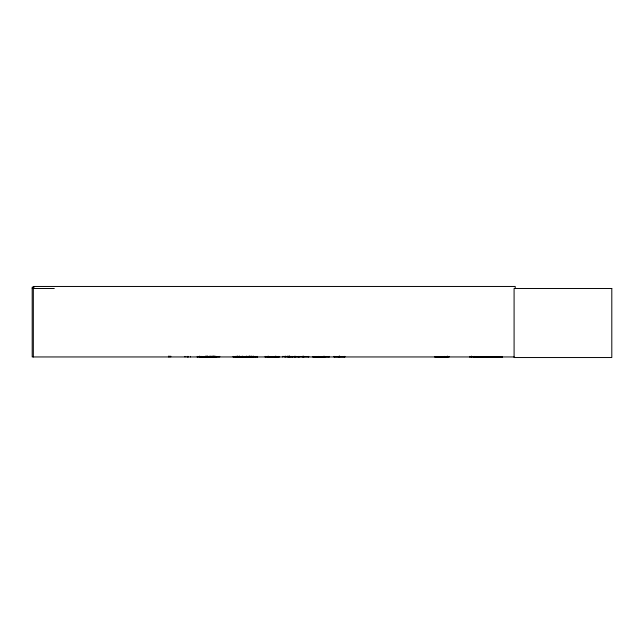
<?xml version="1.0" encoding="UTF-8"?>
<svg xmlns="http://www.w3.org/2000/svg" width="644" height="644" viewBox="0 0 644 644"><rect width="100%" height="100%" fill="white"/><g stroke="black" fill="none" stroke-linecap="round" stroke-linejoin="round"><path stroke-width="0.97" d="M201.685 356.929L201.685 356.382M212.037 356.929L212.045 356.382M329.124 356.929L329.197 356.382M502.368 356.494L502.352 356.953L502.288 356.494L474.242 356.494L474.242 356.953L474.322 356.494M344.315 356.929L344.339 356.382M474.25 356.704L502.296 356.679M474.306 356.953L474.242 356.494M216.626 356.865L216.674 356.382M246.813 356.881L246.708 356.237M197.008 356.881L199.608 356.881M448.932 356.881L434.62 356.913M207.593 356.237L207.779 356.881M242.442 356.953L242.305 356.237M242.691 356.881L242.756 356.43M241.114 356.881L241.178 356.43L241.234 356.953M264.917 356.881L279.472 356.913M268.556 356.881L268.62 356.43L268.685 356.953M247.787 356.881L247.594 356.382L247.674 356.865M34.212 287.192L32.2 287.192L32.2 356.953L514.218 356.953M32.2 288.488L54.289 288.488M200.051 356.502L212.939 356.502M234.223 356.502L247.111 356.502M266.568 356.502L279.464 356.502M286.395 356.502L299.291 356.502M312.702 356.502L325.598 356.502M434.628 356.502L447.524 356.502M200.018 356.687L212.963 356.687M234.191 356.671L247.135 356.687M266.544 356.671L279.488 356.671M286.371 356.671L299.315 356.687M312.678 356.687L325.623 356.671M434.603 356.687L447.548 356.687M200.034 356.913L219.749 356.929L219.741 356.382M257.648 356.929L233.225 356.881M282.547 356.43L308.709 356.808M312.686 356.913L329.197 356.929M344.782 356.929L344.757 356.382L344.782 356.953L333.97 356.929L333.995 356.382M502.368 356.897L469.774 356.881M303.912 356.881L303.839 356.43M210.379 356.881L210.347 356.237M210.008 356.881L209.936 356.43L209.864 356.953M275.745 356.881L275.849 356.237M275.382 356.881L275.318 356.43M253.229 356.881L253.245 356.237M245.155 356.881L245.09 356.43M251.885 356.881L251.997 356.237M292.642 356.881L292.593 356.43M244.478 356.881L244.438 356.43L244.406 356.953M474.153 356.881L474.121 356.43M334.429 356.953L334.405 356.382M318.836 356.881L318.836 356.382M515.224 288.488L515.224 286.467L33.335 286.467L33.335 356.953M474.089 356.382L474.089 356.953M471.448 356.237L471.448 356.953M471.295 356.237L471.295 356.953M469.701 356.382L469.701 356.953M448.997 356.382L448.997 356.953M447.411 356.237L447.411 356.953M447.258 356.237L447.258 356.953M444.618 356.382L444.618 356.953M339.718 356.237L339.718 356.953M339.396 356.237L339.396 356.953M339.356 356.237L339.356 356.953M339.034 356.237L339.034 356.953M324.19 356.237L324.141 356.953M323.827 356.237L323.779 356.953M308.709 356.382L308.709 356.953M303.71 356.237L303.71 356.953L303.702 356.382M303.356 356.237L303.356 356.953M302.583 356.237L302.583 356.953M299.202 356.382L299.202 356.953M298.357 356.382L298.357 356.953M295.105 356.237L295.105 356.953M294.872 356.237L294.872 356.953M292.537 356.382L292.537 356.953M291.281 356.382L291.281 356.953M290.436 356.382L290.436 356.953M289.438 356.092L289.438 356.953M289.212 356.092L289.212 356.953M288.947 356.237L288.947 356.953M288.713 356.237L288.713 356.953M287.425 356.092L287.425 356.953M285.864 356.237L285.864 356.953M285.59 356.237L285.59 356.953M284.616 356.382L284.616 356.953M282.499 356.382L282.499 356.953M278.514 356.382L278.514 356.953M275.737 356.237L275.793 356.953M275.246 356.382L275.246 356.953M268.202 356.237L268.202 356.953L268.089 356.237M265.417 356.382L265.417 356.953M257.173 356.382L257.173 356.953M255.088 356.382L255.088 356.953M253.446 356.237L253.446 356.953M252.778 356.382L252.778 356.953M251.724 356.237L251.724 356.953M251.442 356.382L251.442 356.953M250.927 356.092L250.927 356.953M250.21 356.382L250.21 356.953M249.381 356.092L249.437 356.953M249.276 356.237L249.276 356.953M249.099 356.237L249.099 356.953M248.544 356.382L248.544 356.953M248.318 356.382L248.318 356.953M248.254 356.382L248.254 356.953M247.151 356.382L247.151 356.953M246.539 356.237L246.531 356.953M245.026 356.382L245.026 356.953M243.81 356.382L243.81 356.953M242.812 356.382L242.812 356.953M242.128 356.237L242.128 356.953M239.737 356.237L239.737 356.953M239.512 356.237L239.552 356.953M239.198 356.237L239.198 356.953M238.626 356.382L238.626 356.953M237.789 356.092L237.789 356.953M237.25 356.237L237.25 356.953M236.936 356.237L236.936 356.953M236.058 356.382L236.058 356.953M235.471 356.382L235.471 356.953M233.16 356.382L233.16 356.953M215.072 356.092L215.048 356.953M214.734 356.237L214.75 356.953M214.38 356.237L214.436 356.953M213.502 356.092L213.502 356.953M213.059 356.092L213.059 356.953M212.947 356.237L212.947 356.953M212.633 356.237L212.633 356.953M211.208 356.092L211.208 356.953M210.66 356.237L210.66 356.953M209.195 356.092L209.195 356.953M207.666 356.237L207.738 356.953M207.038 356.237L207.054 356.953M206.917 356.092L206.917 356.953M206.676 356.237L206.692 356.953M205.364 356.092L205.436 356.953M199.801 356.237L199.753 356.953L199.721 356.237M197.523 356.382L197.523 356.953M190.463 356.382L190.463 356.953M188.314 356.382L188.314 356.953M187.726 356.382L187.766 356.953M187.179 356.382L187.179 356.953M184.989 356.382L184.989 356.953M170.757 356.092L170.757 356.953M169.211 356.092L169.211 356.953M168.744 356.092L168.744 356.953M611.8 288.488L514.089 288.488L514.089 357.533L611.8 357.533L611.8 288.488M209.389 356.953L209.389 356.382L209.381 356.953"/></g></svg>
